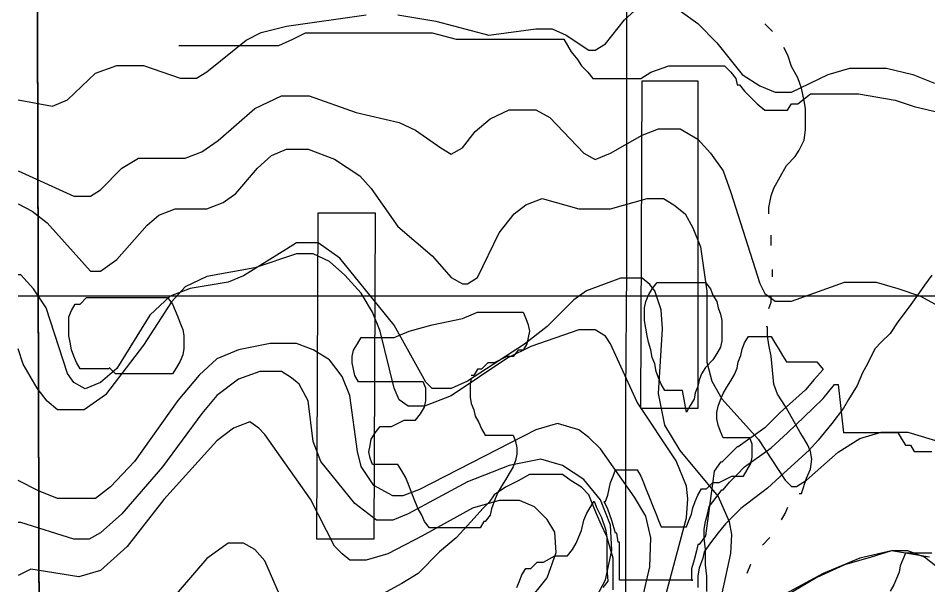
# Model space of a CAD drawing. Extents: x -0.82 to 6.83, y -0.63 to 7.9.
# Drawn here: x 0.0378 to 0.4172, y 6.1273 to 6.3638 of the extents above; entities that cross this region are included whole.
import ezdxf

# ---------------------------------------------------------------- set-up
doc = ezdxf.new("R2010")
doc.units = 0
for name, color, linetype in [('Grid', 7, 'CONTINUOUS'), ('roads', 7, 'CONTINUOUS'), ('topo', 7, 'CONTINUOUS'), ('topo_grid', 7, 'CONTINUOUS'), ('water', 7, 'CONTINUOUS'), ('white', 7, 'CONTINUOUS')]:
    doc.layers.add(name, color=color, linetype=linetype)

msp = doc.modelspace()

# ---------------------------------------------------------------- linework, layer by layer
at = {"layer": 'Grid', "color": 1}
msp.add_lwpolyline([(0.006687, 6.415242), (0.045703, 6.415242), (0.04623, 6.206989), (0.046757, 5.999264), (0.047285, 5.791514), (0.048339, 5.58326), (0.006687, 5.58326)], dxfattribs=at)
msp.add_lwpolyline([(0.04834, 5.582731), (0.047285, 5.790984), (0.046758, 5.998709), (0.046231, 6.20646), (0.045704, 6.414713), (0.252915, 6.414713), (0.460654, 6.414713), (0.667866, 6.414713), (0.875078, 6.414713), (0.875604, 6.207518), (0.876131, 6.000825), (0.877187, 5.79363), (0.87824, 5.586938), (0.670501, 5.586938), (0.463289, 5.586938), (0.25555, 5.586938)], close=True, dxfattribs=at)
at = {"layer": 'roads', "color": 7}
for points in [[(0.104756, 6.35251), (0.107393, 6.35251), (0.111083, 6.35251), (0.116356, 6.35251), (0.121101, 6.35251), (0.125319, 6.35251), (0.130064, 6.35251), (0.133755, 6.35251), (0.136918, 6.35251), (0.139555, 6.35251), (0.142718, 6.35251), (0.146409, 6.35251), (0.152208, 6.355155), (0.157481, 6.357801), (0.160644, 6.357801), (0.164335, 6.357801), (0.168026, 6.357801), (0.171189, 6.357801), (0.173826, 6.357801), (0.181734, 6.357801), (0.188588, 6.357801), (0.19861, 6.357801), (0.203883, 6.357801), (0.21021, 6.357801), (0.220227, 6.355155), (0.226027, 6.355155), (0.230245, 6.355155), (0.234463, 6.355155), (0.238681, 6.355155), (0.243426, 6.355155), (0.247117, 6.355155), (0.251335, 6.355155), (0.256607, 6.355155), (0.260298, 6.355155), (0.264516, 6.355155), (0.265043, 6.355155), (0.266625, 6.35251), (0.268207, 6.349864), (0.270843, 6.346689), (0.272425, 6.344043), (0.27506, 6.341397), (0.277169, 6.338751), (0.279804, 6.338751), (0.281913, 6.338751), (0.286658, 6.338751), (0.290876, 6.338751), (0.29404, 6.338751), (0.297202, 6.338751), (0.301421, 6.341397), (0.308803, 6.344043), (0.314075, 6.344043), (0.319348, 6.344043), (0.32462, 6.344043), (0.328311, 6.344043), (0.332, 6.344043), (0.334638, 6.341397), (0.336747, 6.338751), (0.337274, 6.336105), (0.338327, 6.336105), (0.340435, 6.33346), (0.343073, 6.330814), (0.345709, 6.328168), (0.348872, 6.325522), (0.352036, 6.325522), (0.354671, 6.325522), (0.356253, 6.325522), (0.358362, 6.325522), (0.359944, 6.328168), (0.362582, 6.328168), (0.367854, 6.332401), (0.372072, 6.332401), (0.37629, 6.332401), (0.378925, 6.332401), (0.38367, 6.332401), (0.387893, 6.332401), (0.403183, 6.329755), (0.411092, 6.32711), (0.422164, 6.324464)], [(0.418477, 6.256836), (0.415314, 6.252603), (0.413205, 6.249428), (0.408987, 6.243607), (0.404242, 6.237257), (0.401078, 6.232495), (0.397387, 6.22879), (0.394752, 6.226145), (0.39317, 6.22297), (0.391587, 6.219795), (0.389479, 6.21609), (0.38737, 6.210799), (0.383679, 6.204978), (0.38157, 6.201274), (0.376825, 6.194924), (0.371025, 6.188045), (0.367334, 6.183811), (0.356789, 6.174286), (0.349935, 6.167936), (0.338859, 6.15947), (0.335695, 6.156295), (0.332532, 6.15312), (0.329368, 6.149415), (0.326205, 6.145182), (0.32357, 6.141478), (0.323043, 6.138832), (0.321461, 6.134599), (0.320935, 6.131424), (0.320935, 6.126661)], [(0.28561, 6.125603), (0.28561, 6.130895), (0.28561, 6.136186), (0.28561, 6.138832), (0.284556, 6.142536), (0.282974, 6.147828), (0.280866, 6.15259), (0.278757, 6.157353), (0.277175, 6.161057), (0.275592, 6.16529), (0.272429, 6.168465), (0.268211, 6.171111), (0.26452, 6.173757), (0.260825, 6.173757), (0.256607, 6.173757), (0.253443, 6.173757), (0.250807, 6.173757), (0.246062, 6.171111), (0.240789, 6.168465), (0.236044, 6.16529), (0.233935, 6.162115), (0.231299, 6.15947), (0.226554, 6.154178), (0.220227, 6.147299), (0.213373, 6.141478), (0.210736, 6.138832), (0.207046, 6.135128), (0.204409, 6.132482), (0.197555, 6.128249), (0.189646, 6.124015)]]:
    msp.add_lwpolyline(points, dxfattribs=at)
at = {"layer": 'topo', "color": 2}
for points in [[(0.195972, 6.365289), (0.211789, 6.362643), (0.233934, 6.356822), (0.253442, 6.359468), (0.260296, 6.359468), (0.266096, 6.356822), (0.275586, 6.350472), (0.278221, 6.350472), (0.282439, 6.353118), (0.290352, 6.363172), (0.29457, 6.366876)], [(0.313551, 6.366876), (0.320932, 6.361585), (0.328841, 6.353647), (0.339386, 6.340418), (0.346768, 6.335656), (0.353094, 6.33301), (0.359949, 6.33301), (0.375239, 6.340418), (0.384202, 6.343064), (0.399492, 6.343064), (0.410564, 6.340418), (0.419527, 6.336714)], [(0.037794, 6.329835), (0.05203, 6.327189), (0.058357, 6.329835), (0.069956, 6.340947), (0.078919, 6.344122), (0.089991, 6.344122), (0.105286, 6.338831), (0.11214, 6.338831), (0.116358, 6.341476), (0.132703, 6.354706), (0.13903, 6.357881), (0.149574, 6.360526), (0.182791, 6.365289)], [(0.037793, 6.300254), (0.060992, 6.289671), (0.067846, 6.289671), (0.072064, 6.292317), (0.081032, 6.301313), (0.087886, 6.305546), (0.094213, 6.305546), (0.107394, 6.305546), (0.114248, 6.308192), (0.121102, 6.312954), (0.136392, 6.326184), (0.147465, 6.331475), (0.159064, 6.331475), (0.178572, 6.324596), (0.196498, 6.320363), (0.203353, 6.317188), (0.213897, 6.309779), (0.218115, 6.307134), (0.222861, 6.309779), (0.228133, 6.316659), (0.23446, 6.32195), (0.242369, 6.325654), (0.249223, 6.325654), (0.253441, 6.325654), (0.259241, 6.322479), (0.273481, 6.307663), (0.278226, 6.305017), (0.284553, 6.307663), (0.297734, 6.315071), (0.304588, 6.317717), (0.313551, 6.317717), (0.320933, 6.313484), (0.326205, 6.307663), (0.331478, 6.300254), (0.334641, 6.291259), (0.346768, 6.253291), (0.348877, 6.249058), (0.353095, 6.245883), (0.359949, 6.245883), (0.382093, 6.25382), (0.395274, 6.25382), (0.404237, 6.251174), (0.413728, 6.247999), (0.425327, 6.241649)], [(0.037801, 6.286549), (0.043601, 6.283374), (0.049928, 6.278611), (0.067854, 6.258503), (0.072072, 6.258503), (0.078926, 6.263266), (0.09158, 6.277553), (0.096325, 6.281786), (0.103179, 6.284432), (0.11636, 6.284432), (0.123215, 6.287078), (0.128487, 6.290782), (0.137455, 6.301366), (0.143254, 6.306657), (0.149581, 6.309303), (0.158544, 6.309303), (0.169617, 6.30507), (0.180162, 6.298191), (0.184907, 6.292899), (0.195979, 6.277024), (0.210215, 6.264853), (0.218123, 6.255857), (0.222868, 6.253211), (0.224977, 6.253211), (0.229195, 6.255857), (0.238159, 6.274378), (0.244485, 6.282316), (0.249231, 6.28602), (0.256085, 6.288666), (0.271375, 6.284432), (0.277696, 6.284432), (0.28455, 6.284432), (0.29984, 6.288666), (0.306694, 6.288666), (0.310912, 6.28602), (0.315658, 6.282316), (0.318821, 6.276495), (0.321989, 6.268557), (0.324624, 6.250036), (0.324624, 6.220509), (0.326733, 6.212571), (0.330951, 6.205163), (0.346241, 6.18823), (0.357313, 6.171296), (0.359951, 6.168651), (0.36206, 6.168651), (0.366278, 6.171296), (0.37946, 6.182938), (0.388423, 6.188759), (0.397386, 6.191405), (0.408457, 6.191405), (0.448529, 6.179234)], [(0.328845, 6.113908), (0.334645, 6.14079), (0.335171, 6.148728), (0.334116, 6.154019), (0.329371, 6.164603), (0.313553, 6.183653), (0.307226, 6.194236), (0.304591, 6.207465), (0.306173, 6.234347), (0.305647, 6.242284), (0.303012, 6.250222), (0.300903, 6.252868), (0.297739, 6.255513), (0.288776, 6.255513), (0.274536, 6.250222), (0.269264, 6.246518), (0.258192, 6.235405), (0.248701, 6.227997), (0.224975, 6.212651), (0.218121, 6.209476), (0.213903, 6.209476), (0.210212, 6.209476), (0.207576, 6.212122), (0.194395, 6.235934), (0.171723, 6.263874), (0.16276, 6.270224), (0.158542, 6.270224), (0.153797, 6.270224), (0.149579, 6.267578), (0.131653, 6.256466), (0.125326, 6.25382), (0.109504, 6.251174), (0.101068, 6.247999), (0.092632, 6.240062), (0.078924, 6.217837), (0.07207, 6.212016), (0.065743, 6.20937), (0.060998, 6.212016), (0.058361, 6.21572), (0.049398, 6.243157), (0.044126, 6.251095), (0.038853, 6.256916), (0.037799, 6.256916)], [(0.306177, 6.118221), (0.316195, 6.155633), (0.316721, 6.163571), (0.316195, 6.168862), (0.311977, 6.179446), (0.295632, 6.203787), (0.284556, 6.228129), (0.282447, 6.231304), (0.278229, 6.23395), (0.271375, 6.23395), (0.251339, 6.227071), (0.241849, 6.222308), (0.218123, 6.206433), (0.207051, 6.2022), (0.20019, 6.2022), (0.196499, 6.204846), (0.19439, 6.209608), (0.188591, 6.233421), (0.185427, 6.241358), (0.180682, 6.249296), (0.173828, 6.256704), (0.167501, 6.262525), (0.160647, 6.2657), (0.153792, 6.2657), (0.136393, 6.259879), (0.116358, 6.256175), (0.107395, 6.251941), (0.101591, 6.245591), (0.089991, 6.2276), (0.074174, 6.206962), (0.065211, 6.200612), (0.058884, 6.200612), (0.054139, 6.200612), (0.049921, 6.204316), (0.045703, 6.209608), (0.039903, 6.219662), (0.037794, 6.226012)], [(0.297736, 6.121423), (0.300899, 6.135181), (0.301426, 6.147352), (0.299317, 6.156348), (0.294572, 6.164285), (0.280332, 6.184393), (0.275587, 6.189156), (0.271369, 6.192331), (0.262406, 6.194977), (0.253443, 6.192331), (0.204936, 6.16746), (0.198082, 6.164814), (0.193863, 6.164814), (0.185954, 6.169048), (0.180682, 6.176985), (0.1791, 6.183335), (0.175937, 6.206618), (0.172773, 6.214556), (0.167501, 6.221435), (0.160646, 6.225668), (0.153792, 6.228314), (0.14272, 6.228314), (0.129539, 6.225668), (0.120576, 6.221964), (0.113194, 6.215085), (0.104231, 6.204502), (0.0863, 6.179102), (0.076283, 6.168518), (0.069956, 6.163756), (0.063102, 6.163756), (0.054138, 6.163756), (0.04623, 6.166931), (0.037794, 6.171164)], [(0.276116, 6.117665), (0.282443, 6.129836), (0.285078, 6.142007), (0.284552, 6.15259), (0.280334, 6.163174), (0.27348, 6.17164), (0.264517, 6.177461), (0.255554, 6.180107), (0.242372, 6.177461), (0.224973, 6.170582), (0.200193, 6.157353), (0.193866, 6.154707), (0.187012, 6.154707), (0.178049, 6.161586), (0.163813, 6.179049), (0.160649, 6.187515), (0.15854, 6.204449), (0.15485, 6.211328), (0.151686, 6.213974), (0.147468, 6.21662), (0.138502, 6.21662), (0.129539, 6.213445), (0.120576, 6.206565), (0.114249, 6.199157), (0.0979, 6.176932), (0.081028, 6.157353), (0.072065, 6.149415), (0.06732, 6.14677), (0.060993, 6.14677), (0.038849, 6.153649), (0.037794, 6.153649)], [(0.249751, 6.12002), (0.258187, 6.130604), (0.261878, 6.141187), (0.261351, 6.149654), (0.258187, 6.154945), (0.252915, 6.160237), (0.246588, 6.162883), (0.238152, 6.162883), (0.22708, 6.159708), (0.20599, 6.148066), (0.191754, 6.140658), (0.182791, 6.138012), (0.175937, 6.138012), (0.172773, 6.140658), (0.16961, 6.143833), (0.159592, 6.163412), (0.140611, 6.19032), (0.137975, 6.192966), (0.134285, 6.195612), (0.12743, 6.192966), (0.120576, 6.187674), (0.098427, 6.163333), (0.083137, 6.143753), (0.072065, 6.133699), (0.063102, 6.131053), (0.043067, 6.134228), (0.037794, 6.131583)], [(0.152738, 6.109728), (0.140611, 6.137668), (0.136393, 6.14243), (0.131648, 6.145076), (0.125321, 6.145076), (0.116358, 6.138726), (0.094214, 6.112797)], [(0.417421, 6.139308), (0.401604, 6.141954), (0.388423, 6.138779), (0.373133, 6.132429), (0.353625, 6.121846)], [(0.42059, 6.135049), (0.415317, 6.139282), (0.408463, 6.141928), (0.401609, 6.141928), (0.393173, 6.139282), (0.382101, 6.136107), (0.370501, 6.130815), (0.359956, 6.124465)]]:
    msp.add_lwpolyline(points, dxfattribs=at)
at = {"layer": 'topo_grid', "color": 7}
for points in [[(0.290349, 5.795191), (0.290349, 5.846864), (0.290349, 5.898008), (0.290875, 5.949681), (0.290875, 6.001355), (0.290875, 6.052499), (0.290875, 6.104172), (0.290875, 6.155316), (0.290875, 6.206989), (0.291402, 6.258662), (0.291402, 6.309806), (0.291402, 6.361479), (0.291402, 6.412623)], [(0.037795, 6.248105), (0.073648, 6.248105), (0.111082, 6.248105), (0.148521, 6.248105), (0.185428, 6.248105), (0.222862, 6.248105), (0.25977, 6.248105), (0.297204, 6.248105), (0.334116, 6.248105), (0.37155, 6.248105), (0.408984, 6.248105), (0.445891, 6.248105), (0.483326, 6.248105), (0.520237, 6.248105), (0.557672, 6.248105), (0.594579, 6.248105), (0.632013, 6.248105), (0.669448, 6.248105), (0.706359, 6.248105), (0.743794, 6.248105), (0.780701, 6.248105)]]:
    msp.add_lwpolyline(points, dxfattribs=at)
at = {"layer": 'water', "color": 4}
for points in [[(0.35204, 6.358304), (0.348877, 6.361479)], [(0.350458, 6.282369), (0.350458, 6.285014), (0.351514, 6.289777), (0.352567, 6.292952), (0.35784, 6.302477), (0.361531, 6.306181), (0.363113, 6.308827), (0.365222, 6.31306), (0.365748, 6.317294), (0.365748, 6.323644), (0.365748, 6.326289), (0.365222, 6.329464), (0.364169, 6.334756), (0.362586, 6.338989), (0.359951, 6.343752), (0.358369, 6.348514), (0.356787, 6.351689)], [(0.351513, 6.269192), (0.351513, 6.273426)], [(0.35204, 6.256016), (0.35204, 6.256016), (0.35204, 6.259191)], [(0.350458, 6.24284), (0.351514, 6.245486), (0.351514, 6.248131)], [(0.363113, 6.165846), (0.364166, 6.165846), (0.366275, 6.172196), (0.367857, 6.1759), (0.368384, 6.180134), (0.367857, 6.183309), (0.366801, 6.185954), (0.365219, 6.1886), (0.363637, 6.191246), (0.357837, 6.2013), (0.356257, 6.203946), (0.354149, 6.207121), (0.352567, 6.211354), (0.351511, 6.222996), (0.350458, 6.227759), (0.349931, 6.231463), (0.349931, 6.235167), (0.349402, 6.235167)], [(0.355731, 6.154786), (0.357313, 6.157432), (0.358366, 6.160078)], [(0.347822, 6.14423), (0.350986, 6.147405)], [(0.341495, 6.132641), (0.343077, 6.136345), (0.343077, 6.136345)]]:
    msp.add_lwpolyline(points, dxfattribs=at)
at = {"layer": 'white', "color": 7}
for points in [[(0.320932, 6.337693), (0.320932, 6.201141), (0.297206, 6.201141), (0.297732, 6.337693), (0.320932, 6.337693)], [(0.185954, 6.14677), (0.162228, 6.14677), (0.162755, 6.282792), (0.186481, 6.282792), (0.185954, 6.14677)], [(0.314604, 6.208735), (0.312495, 6.208735), (0.310386, 6.208735), (0.308804, 6.208735), (0.307222, 6.208735), (0.30564, 6.211381), (0.304584, 6.214027), (0.303531, 6.216673), (0.303005, 6.219848), (0.301951, 6.222493), (0.301425, 6.225668), (0.300369, 6.228843), (0.299843, 6.231489), (0.299316, 6.234664), (0.298787, 6.237839), (0.298787, 6.240485), (0.298787, 6.243131), (0.299316, 6.245777), (0.300369, 6.248423), (0.301951, 6.251068), (0.30406, 6.253714), (0.306169, 6.253714), (0.308804, 6.253714), (0.311439, 6.253714), (0.314603, 6.253714), (0.317239, 6.253714), (0.319874, 6.253714), (0.321983, 6.253714), (0.324091, 6.253714), (0.3262, 6.251068), (0.327256, 6.248423), (0.328838, 6.245777), (0.329364, 6.243131), (0.330417, 6.240485), (0.330944, 6.237839), (0.330944, 6.234664), (0.330944, 6.232018), (0.330944, 6.229373), (0.330417, 6.226727), (0.328835, 6.224081), (0.327253, 6.221435), (0.324089, 6.21826), (0.322507, 6.215614), (0.321454, 6.212968), (0.320927, 6.210323), (0.319872, 6.207677), (0.319345, 6.205031), (0.317763, 6.202385), (0.316181, 6.199739), (0.314604, 6.208735)], [(0.324096, 6.148172), (0.321458, 6.144468), (0.321458, 6.144468), (0.320932, 6.144468), (0.320405, 6.141822), (0.320405, 6.141822), (0.319352, 6.138118), (0.318296, 6.134414), (0.318296, 6.134414), (0.318296, 6.129651), (0.318823, 6.129651), (0.316714, 6.129651), (0.314079, 6.129651), (0.311444, 6.129651), (0.30828, 6.129651), (0.305115, 6.129651), (0.30248, 6.129651), (0.299316, 6.129651), (0.296153, 6.129651), (0.293515, 6.129651), (0.290352, 6.129651), (0.288243, 6.129651), (0.288243, 6.132297), (0.288243, 6.137589), (0.288243, 6.14288), (0.288243, 6.145526), (0.288243, 6.145526), (0.287717, 6.145526), (0.28719, 6.14923), (0.286661, 6.14923), (0.285081, 6.154522), (0.285081, 6.154522), (0.283499, 6.159284), (0.281917, 6.162459), (0.282444, 6.162459), (0.283499, 6.165105), (0.284026, 6.167751), (0.284552, 6.170397), (0.285608, 6.173043), (0.286661, 6.175689), (0.288243, 6.175689), (0.289825, 6.175689), (0.291934, 6.175689), (0.293516, 6.175689), (0.295625, 6.175689), (0.297205, 6.173043), (0.29826, 6.170397), (0.299313, 6.167751), (0.300369, 6.165105), (0.302478, 6.159814), (0.303531, 6.157168), (0.304586, 6.154522), (0.30564, 6.151876), (0.307222, 6.151876), (0.308804, 6.151876), (0.310913, 6.151876), (0.313021, 6.151876), (0.314601, 6.151876), (0.316183, 6.151876), (0.317239, 6.154522), (0.318292, 6.157168), (0.318818, 6.159814), (0.319874, 6.162459), (0.320927, 6.165105), (0.322509, 6.167751), (0.324618, 6.167751), (0.327253, 6.170397), (0.329889, 6.170397), (0.335162, 6.173043), (0.337797, 6.173043), (0.339906, 6.173043), (0.341488, 6.175689), (0.34307, 6.178334), (0.343597, 6.18098), (0.343597, 6.183626), (0.343597, 6.186272), (0.342541, 6.188918), (0.340959, 6.188918), (0.339377, 6.188918), (0.337268, 6.188918), (0.335159, 6.188918), (0.333577, 6.188918), (0.331468, 6.188918), (0.330415, 6.191564), (0.329359, 6.194209), (0.328833, 6.196855), (0.328833, 6.199501), (0.329359, 6.202147), (0.330415, 6.204793), (0.331468, 6.207439), (0.33305, 6.210084), (0.334633, 6.21273), (0.336212, 6.215376), (0.337268, 6.218022), (0.337794, 6.220668), (0.33885, 6.223314), (0.339377, 6.225959), (0.34043, 6.228605), (0.342012, 6.231251), (0.344121, 6.231251), (0.346229, 6.231251), (0.347811, 6.231251), (0.34992, 6.231251), (0.351502, 6.231251), (0.353085, 6.228605), (0.354667, 6.225959), (0.356249, 6.223314), (0.357831, 6.220668), (0.35994, 6.220668), (0.362049, 6.220668), (0.364157, 6.220668), (0.366795, 6.220668), (0.368378, 6.220668), (0.370486, 6.220668), (0.373124, 6.217493), (0.369433, 6.213259), (0.365742, 6.209026), (0.365742, 6.209026), (0.355197, 6.199501), (0.34887, 6.193151), (0.337798, 6.185214), (0.337272, 6.185214), (0.334108, 6.182039), (0.330945, 6.178864), (0.330418, 6.178864), (0.327783, 6.175159), (0.324096, 6.148172)]]:
    msp.add_lwpolyline(points, close=True, dxfattribs=at)
for points in [[(0.075758, 6.217757), (0.072594, 6.217757), (0.069958, 6.217757), (0.067322, 6.217757), (0.065213, 6.217757), (0.063631, 6.217757), (0.062049, 6.220403), (0.060995, 6.223049), (0.05994, 6.225695), (0.059413, 6.22887), (0.058886, 6.231516), (0.058886, 6.234161), (0.058886, 6.236807), (0.058886, 6.239453), (0.05994, 6.242099), (0.061522, 6.244745), (0.063631, 6.244745), (0.066267, 6.247391), (0.068903, 6.247391), (0.071539, 6.247391), (0.074703, 6.247391), (0.077866, 6.247391), (0.080503, 6.247391), (0.083666, 6.247391), (0.08683, 6.247391), (0.089993, 6.247391), (0.092629, 6.247391), (0.095265, 6.247391), (0.097902, 6.247391), (0.100011, 6.247391), (0.10212, 6.244745), (0.103174, 6.242099), (0.104229, 6.239453), (0.105283, 6.236807), (0.106338, 6.234161), (0.106865, 6.231516), (0.106865, 6.22887), (0.106865, 6.226224), (0.106338, 6.223578), (0.105283, 6.220932), (0.103701, 6.218286), (0.10212, 6.215641), (0.099483, 6.215641), (0.096847, 6.215641), (0.093684, 6.215641), (0.091048, 6.215641), (0.087884, 6.215641), (0.084721, 6.215641), (0.081557, 6.215641), (0.078394, 6.215641), (0.075758, 6.218286), (0.075758, 6.218286)], [(0.226553, 6.213868), (0.226026, 6.211222), (0.226026, 6.208576), (0.226026, 6.20593), (0.226553, 6.203285), (0.227608, 6.200639), (0.228135, 6.197993), (0.229717, 6.195347), (0.230771, 6.192701), (0.232353, 6.190055), (0.234462, 6.190055), (0.236571, 6.190055), (0.23868, 6.190055), (0.240789, 6.190055), (0.242371, 6.190055), (0.243952, 6.190055), (0.245007, 6.18741), (0.245534, 6.184764), (0.245534, 6.182118), (0.245007, 6.179472), (0.243952, 6.176826), (0.242371, 6.17418), (0.240789, 6.171535), (0.239207, 6.168889), (0.237625, 6.166243), (0.236571, 6.163597), (0.234989, 6.159364), (0.234462, 6.156718), (0.232353, 6.154072), (0.231826, 6.154072), (0.230244, 6.151426), (0.229189, 6.151426), (0.226553, 6.151426), (0.223917, 6.151426), (0.221281, 6.151426), (0.218644, 6.151426), (0.216008, 6.151426), (0.213372, 6.151426), (0.211263, 6.151426), (0.209154, 6.151426), (0.207045, 6.154072), (0.205991, 6.156718), (0.204409, 6.159364), (0.203354, 6.16201), (0.201245, 6.167301), (0.200191, 6.169947), (0.199136, 6.172593), (0.197555, 6.175239), (0.195973, 6.177885), (0.194391, 6.177885), (0.192282, 6.177885), (0.190173, 6.177885), (0.188064, 6.177885), (0.186483, 6.177885), (0.185428, 6.177885), (0.184374, 6.18053), (0.183846, 6.183176), (0.184374, 6.185822), (0.184901, 6.188468), (0.186482, 6.191114), (0.188591, 6.19376), (0.190701, 6.19376), (0.193337, 6.19376), (0.198609, 6.196405), (0.201245, 6.196405), (0.203354, 6.196405), (0.205463, 6.199051), (0.207045, 6.201697), (0.207572, 6.204343), (0.207572, 6.206989), (0.207572, 6.209635), (0.206518, 6.21228), (0.204936, 6.21228), (0.202827, 6.21228), (0.200718, 6.21228), (0.198082, 6.21228), (0.195446, 6.21228), (0.189646, 6.21228), (0.18701, 6.21228), (0.184373, 6.21228), (0.181737, 6.21228), (0.179628, 6.21228), (0.178047, 6.214926), (0.177519, 6.217572), (0.176992, 6.220218), (0.176992, 6.222864), (0.177519, 6.22551), (0.179101, 6.228155), (0.180683, 6.230801), (0.183319, 6.230801), (0.185955, 6.230801), (0.188591, 6.230801), (0.191755, 6.230801), (0.194391, 6.230801), (0.200718, 6.233447), (0.210209, 6.236093), (0.222862, 6.238739), (0.229189, 6.241385), (0.232353, 6.241385), (0.235516, 6.241385), (0.23868, 6.241385), (0.241316, 6.241385), (0.243952, 6.241385), (0.246061, 6.241385), (0.24817, 6.241385), (0.249225, 6.238739), (0.250279, 6.236093), (0.250806, 6.233447), (0.250279, 6.230801), (0.249752, 6.228155), (0.24817, 6.22551), (0.246061, 6.22551), (0.243952, 6.222864), (0.241316, 6.222864), (0.236044, 6.220218), (0.233407, 6.220218), (0.230771, 6.217572), (0.229189, 6.217572), (0.227608, 6.214926), (0.226553, 6.214926), (0.226553, 6.214926)], [(0.324619, 6.124968), (0.324619, 6.127614), (0.324619, 6.127614), (0.324619, 6.131318), (0.324093, 6.13608), (0.324093, 6.14243), (0.323566, 6.147193), (0.323566, 6.147193), (0.323566, 6.150897), (0.324093, 6.154072), (0.325149, 6.157776), (0.325675, 6.160422), (0.327784, 6.163068), (0.330947, 6.167301), (0.331476, 6.167301), (0.334111, 6.170476), (0.337274, 6.173651), (0.340438, 6.176826), (0.35151, 6.184764), (0.358364, 6.191114), (0.368909, 6.201168), (0.373127, 6.205401), (0.377872, 6.211222), (0.379454, 6.211222), (0.381566, 6.191114), (0.381566, 6.191114)], [(0.381566, 6.19122), (0.384201, 6.19122), (0.386836, 6.19122), (0.392636, 6.19122), (0.395272, 6.19122), (0.397907, 6.19122), (0.400016, 6.19122), (0.402651, 6.19122), (0.404233, 6.19122), (0.405815, 6.188574), (0.407397, 6.185928), (0.409506, 6.185928), (0.411088, 6.183282), (0.413197, 6.183282), (0.415835, 6.183282), (0.41847, 6.183282)], [(0.245534, 6.126608), (0.246588, 6.129254), (0.247643, 6.1319), (0.249225, 6.134546), (0.251334, 6.134546), (0.25397, 6.137192), (0.256606, 6.137192), (0.261351, 6.139838), (0.263987, 6.139838), (0.266624, 6.139838), (0.268733, 6.142483), (0.270315, 6.145129), (0.271371, 6.147775), (0.272424, 6.150421), (0.273479, 6.154654), (0.274532, 6.1573), (0.276115, 6.159946), (0.277697, 6.162592), (0.27875, 6.159946), (0.280859, 6.155713), (0.282441, 6.15095), (0.282441, 6.15095), (0.282967, 6.147775), (0.282967, 6.145129), (0.282967, 6.139838), (0.282967, 6.134546), (0.283497, 6.129254), (0.281388, 6.126608)], [(0.418474, 6.140949), (0.416892, 6.140949), (0.414783, 6.140949), (0.412674, 6.140949), (0.410565, 6.140949), (0.408983, 6.140949), (0.407401, 6.140949), (0.406348, 6.138303), (0.405292, 6.135657), (0.404766, 6.133011), (0.403713, 6.130365), (0.402657, 6.12772), (0.401075, 6.125074)]]:
    msp.add_lwpolyline(points, dxfattribs=at)

doc.saveas('drawing.dxf')
